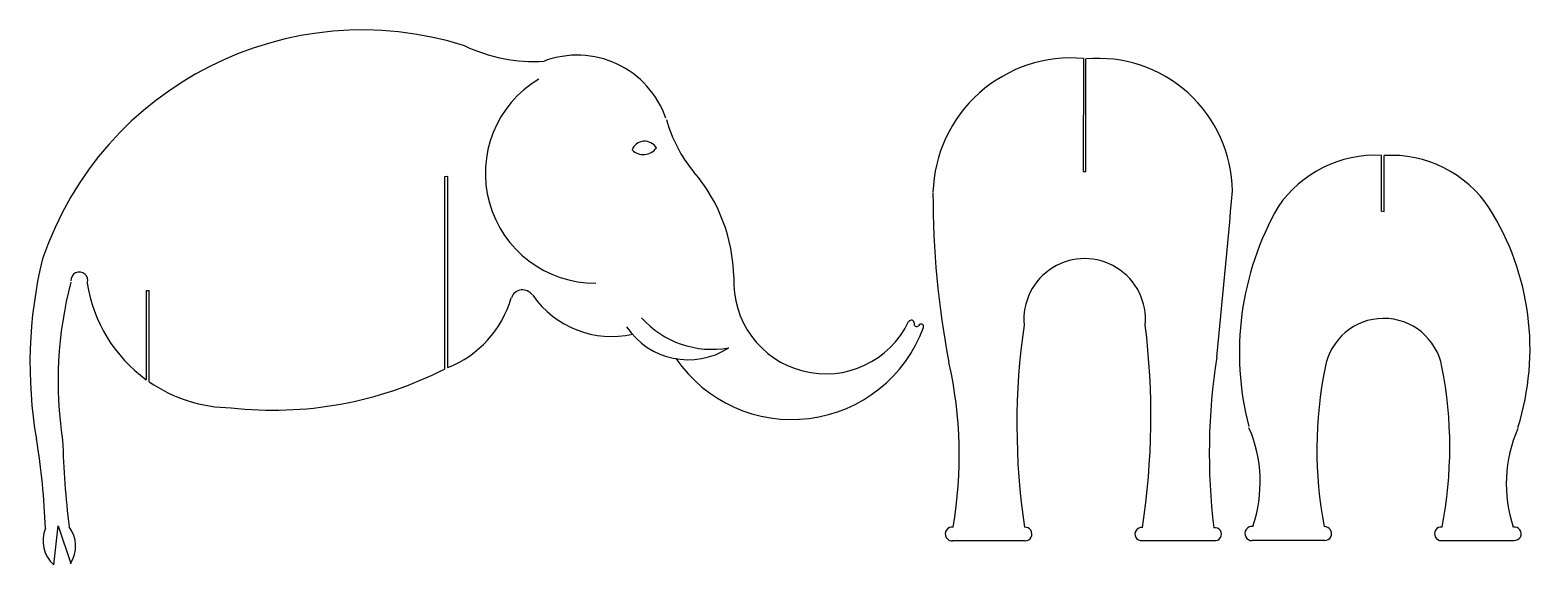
# Model space of a CAD drawing. Extents: x 0.2 to 21.8, y -0.1 to 7.6.
import ezdxf

# ---------------------------------------------------------------- set-up
doc = ezdxf.new("R2010")
doc.units = 0
doc.layers.get('0').update_dxf_attribs({"linetype": 'CONTINUOUS'})
doc.layers.add('LAYER_1', color=7, linetype='CONTINUOUS')

msp = doc.modelspace()

# ---------------------------------------------------------------- linework, layer by layer
at = {"color": 4, "linetype": 'BYBLOCK'}
for p, q in [((19.69, 5.009), (19.726, 5.004)), ((14.545, 0.247), (13.497, 0.247)), ((16.231, 0.252), (17.272, 0.252)), ((18.871, 0.252), (17.821, 0.252)), ((20.551, 0.252), (21.602, 0.254))]:
    msp.add_line(p, q, dxfattribs=at)
at = {"color": 4}
for p, q in [((1.853, 3.863), (1.897, 3.863)), ((0.519, -0.1), (0.583, 0.463)), ((0.583, 0.463), (0.763, -0.08))]:
    msp.add_line(p, q, dxfattribs=at)
at = {"color": 4, "linetype": 'BYBLOCK'}
for centre, radius, start, end in [((4.978, 2.737), 4.886, 72.4935, 161.1309), ((7.444, 9.437), 2.269, 243.9157, 273.8969), ((8.076, 5.904), 1.356, 19.1904, 110.6198), ((11.288, 6.851), 1.991, 195.0993, 219.9512), ((19.606, 4.107), 1.708, 87.209, 145.6833), ((19.834, 4.125), 1.688, 33.0696, 93.6931), ((7.932, 4.01), 2.406, 1.1463, 40.5017), ((21.876, 2.966), 4.239, 150.2454, 194.5857), ((18.036, 3.023), 3.797, 342.5794, 32.2014), ((6.629, 2.806), 6.454, 166.4559, 189.7416), ((0.887, 4.008), 0.122, 341.685, 182.7846), ((15.403, 3.443), 0.879, 354.8445, 185.1555), ((6.214, 2.556), 5.633, 165.3264, 188.705), ((3.093, 4.287), 2.114, 188.6239, 234.1374), ((11.664, 3.987), 1.328, 176.9235, 334.3682), ((5.643, 4.183), 1.541, 291.4604, 343.9916), ((7.288, 3.697), 0.174, 35.2685, 159.1801), ((8.578, 4.596), 1.398, 215.0717, 282.4437), ((10.025, 4.382), 1.369, 221.803, 280.0401), ((9.682, 3.94), 1.077, 213.9769, 302.684), ((11.174, 4.028), 2.028, 214.4267, 339.8438), ((12.9, 3.392), 0.0428, 0.5193, 151.6864), ((12.977, 3.379), 0.0371, 158.8537, 318.102), ((13.04, 3.339), 0.0387, 345.9337, 156.4169), ((24.409, 1.927), 9.985, 171.7248, 188.5387), ((5.737, 2.048), 10.622, 351.2896, 7.1178), ((19.72, 2.602), 0.857, 10.6582, 170.1134), ((7.413, 1.481), 6.179, 350.3719, 12.5667), ((26.208, 1.508), 9.006, 171.1157, 186.8303), ((3.69, 7.57), 5.435, 263.5435, 297.037), ((24.673, 1.564), 5.918, 168.443, 190.8124), ((14.674, 1.602), 6.001, 348.9191, 11.1345), ((3.095, 4.27), 2.1, 235.1915, 269.551), ((15.952, 1.098), 1.985, 341.1796, 23.2704), ((23.475, 1.075), 1.985, 156.3834, 198.4742), ((-9.616, 0.068), 10.021, 2.062, 9.4545), ((15.01, 2.136), 14.37, 181.7268, 186.7384), ((13.492, 0.348), 0.101, 82.564, 272.634), ((14.543, 0.346), 0.0987, 271.2088, 95.2515), ((16.223, 0.346), 0.0944, 81.5299, 274.447), ((17.285, 0.345), 0.094, 261.756, 101.7026), ((17.82, 0.355), 0.103, 83.8013, 270.8063), ((18.867, 0.353), 0.101, 272.0074, 93.8771), ((20.554, 0.35), 0.0987, 84.4023, 268.445), ((21.609, 0.351), 0.0968, 266.1344, 99.737)]:
    msp.add_arc(centre, radius, start, end, dxfattribs=at)
at = {"color": 4}
for centre, radius, start, end in [((15.211, 5.221), 1.999, 84.988, 178.2545), ((15.594, 5.268), 1.945, 0.908, 95.1026), ((8.335, 5.554), 1.585, 120.8717, 270.3139), ((9.051, 5.821), 0.196, 30.6351, 158.6132), ((9.032, 6.052), 0.228, 224.1848, 325.0635), ((25.621, 5.209), 12.408, 179.7103, 191.073), ((-513.805, 54.749), 533.64, 354.42418, 354.68302), ((0.369, 0.168), 0.465, 327.7498, 37.2918), ((0.83, 0.249), 0.467, 157.2026, 228.3125)]:
    msp.add_arc(centre, radius, start, end, dxfattribs=at)
at = {"layer": 'LAYER_1', "color": 4}
for p, q in [((15.385, 7.212), (15.383, 5.58)), ((15.421, 5.58), (15.421, 7.205)), ((19.69, 5.009), (19.689, 5.813)), ((19.726, 5.004), (19.726, 5.81)), ((6.207, 5.509), (6.16, 5.504)), ((6.16, 5.504), (6.16, 2.729)), ((6.207, 2.749), (6.207, 5.509)), ((15.383, 5.58), (15.421, 5.58)), ((1.853, 3.862), (1.855, 2.574)), ((1.896, 2.545), (1.897, 3.863))]:
    msp.add_line(p, q, dxfattribs=at)

doc.saveas('drawing.dxf')
